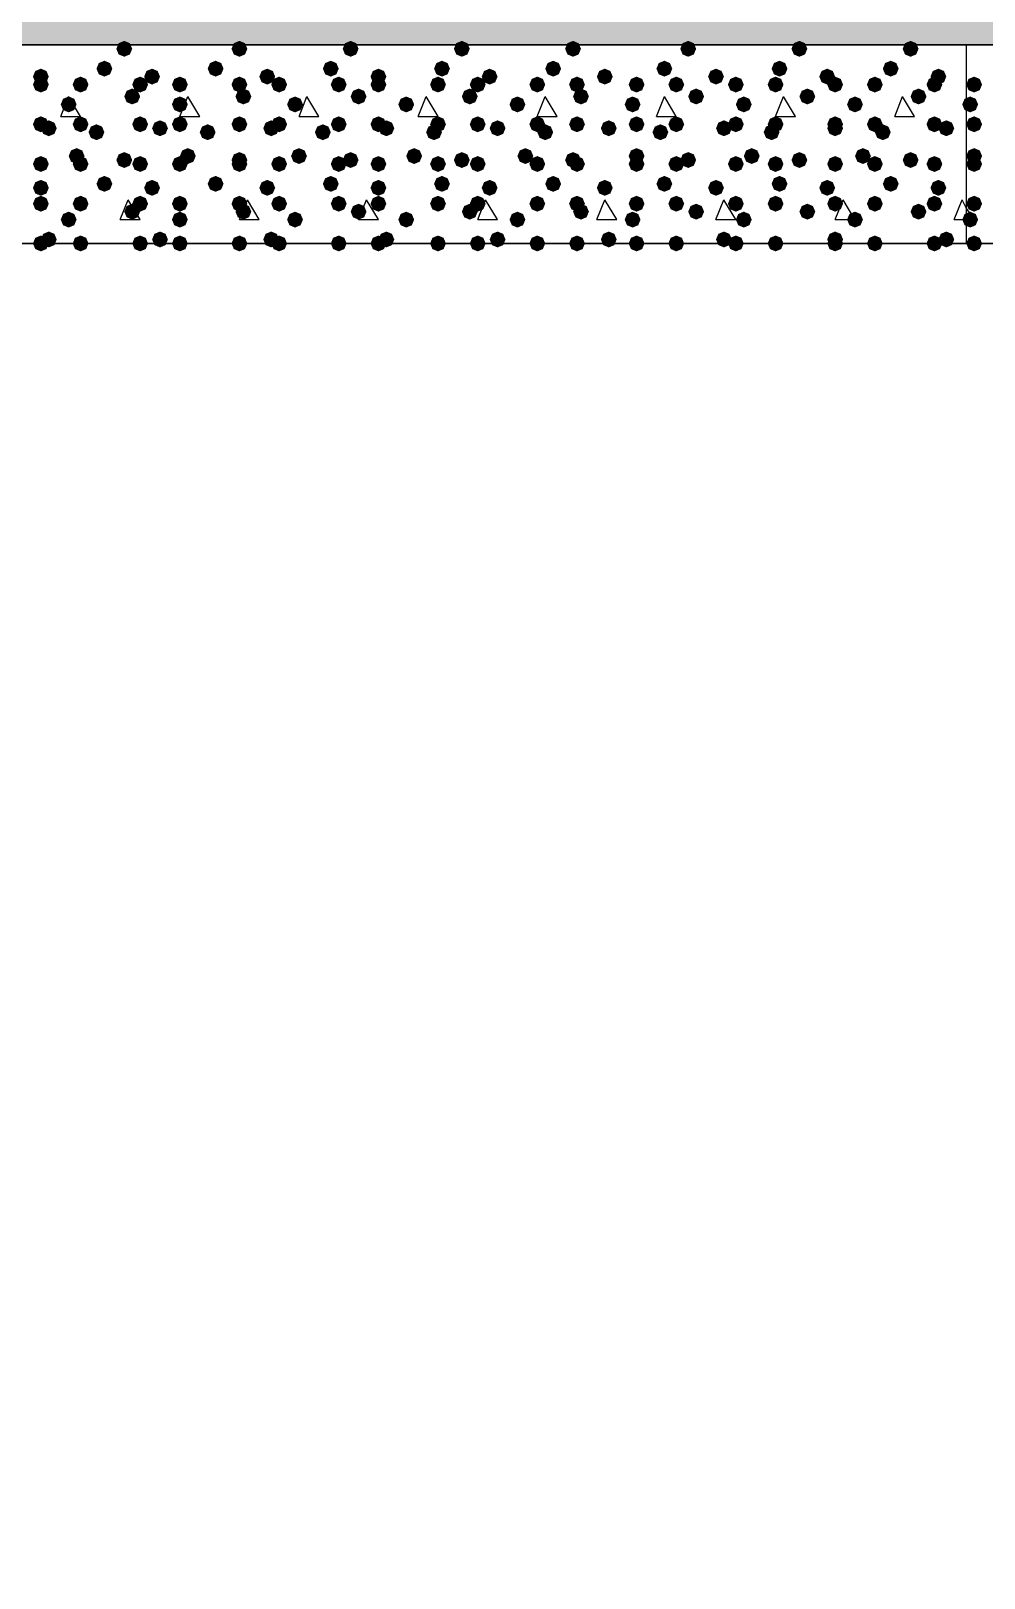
# Model space of a CAD drawing. Header units: millimetres. Extents: x 0 to 420, y 0 to 297.
# Drawn here: x 269.68 to 279.84, y 132.12 to 148.61 of the extents above; entities that cross this region are included whole.
import ezdxf

# ---------------------------------------------------------------- set-up
doc = ezdxf.new("R2010")
doc.units = ezdxf.units.MM
doc.layers.get('0').update_dxf_attribs({"linetype": 'CONTINUOUS'})

msp = doc.modelspace()

# ---------------------------------------------------------------- hatches: boundary and pattern name
at = {"true_color": 0x000008}
h = msp.add_hatch(color=0, dxfattribs=at)
h.paths.add_polyline_path([(379.603, 160.485667), (33.528, 160.485667), (379.603, 148.463)], flags=0)
h.paths.add_polyline_path([(33.528, 160.485667), (379.603, 148.463), (33.528, 148.463)], flags=0)
for points in [[(270.764, 148.420667), (270.739129, 148.360871), (270.679333, 148.336), (270.619537, 148.360871), (270.594667, 148.420667), (270.619537, 148.480462), (270.679333, 148.505333), (270.739129, 148.480463)], [(271.991667, 148.420667), (271.966796, 148.360871), (271.907, 148.336), (271.847204, 148.360871), (271.822333, 148.420667), (271.847204, 148.480462), (271.907, 148.505333), (271.966796, 148.480463)], [(273.177, 148.420667), (273.152129, 148.360871), (273.092333, 148.336), (273.032537, 148.360871), (273.007667, 148.420667), (273.032537, 148.480462), (273.092333, 148.505333), (273.152129, 148.480463)], [(274.362333, 148.420667), (274.337463, 148.360871), (274.277667, 148.336), (274.217871, 148.360871), (274.193, 148.420667), (274.217871, 148.480462), (274.277667, 148.505333), (274.337462, 148.480463)], [(275.547667, 148.420667), (275.522796, 148.360871), (275.463, 148.336), (275.403204, 148.360871), (275.378333, 148.420667), (275.403204, 148.480462), (275.463, 148.505333), (275.522796, 148.480463)], [(276.775333, 148.420667), (276.750463, 148.360871), (276.690667, 148.336), (276.630871, 148.360871), (276.606, 148.420667), (276.630871, 148.480462), (276.690667, 148.505333), (276.750462, 148.480463)], [(277.960667, 148.420667), (277.935796, 148.360871), (277.876, 148.336), (277.816204, 148.360871), (277.791333, 148.420667), (277.816204, 148.480462), (277.876, 148.505333), (277.935796, 148.480463)], [(279.146, 148.420667), (279.121129, 148.360871), (279.061333, 148.336), (279.001537, 148.360871), (278.976667, 148.420667), (279.001537, 148.480462), (279.061333, 148.505333), (279.121129, 148.480463)], [(270.552333, 148.209), (270.527462, 148.149204), (270.467667, 148.124333), (270.407871, 148.149204), (270.383, 148.209), (270.407871, 148.268796), (270.467667, 148.293667), (270.527462, 148.268796)], [(271.737667, 148.209), (271.712796, 148.149204), (271.653, 148.124333), (271.593204, 148.149204), (271.568333, 148.209), (271.593204, 148.268796), (271.653, 148.293667), (271.712796, 148.268796)], [(272.965333, 148.209), (272.940462, 148.149204), (272.880667, 148.124333), (272.820871, 148.149204), (272.796, 148.209), (272.820871, 148.268796), (272.880667, 148.293667), (272.940462, 148.268796)], [(274.150667, 148.209), (274.125796, 148.149204), (274.066, 148.124333), (274.006204, 148.149204), (273.981333, 148.209), (274.006204, 148.268796), (274.066, 148.293667), (274.125796, 148.268796)], [(275.336, 148.209), (275.311129, 148.149204), (275.251333, 148.124333), (275.191537, 148.149204), (275.166667, 148.209), (275.191537, 148.268796), (275.251333, 148.293667), (275.311129, 148.268796)], [(276.521333, 148.209), (276.496463, 148.149204), (276.436667, 148.124333), (276.376871, 148.149204), (276.352, 148.209), (276.376871, 148.268796), (276.436667, 148.293667), (276.496462, 148.268796)], [(277.749, 148.209), (277.724129, 148.149204), (277.664333, 148.124333), (277.604537, 148.149204), (277.579667, 148.209), (277.604537, 148.268796), (277.664333, 148.293667), (277.724129, 148.268796)], [(278.934333, 148.209), (278.909462, 148.149204), (278.849667, 148.124333), (278.789871, 148.149204), (278.765, 148.209), (278.789871, 148.268796), (278.849667, 148.293667), (278.909462, 148.268796)], [(269.875, 148.124333), (269.850129, 148.064537), (269.790333, 148.039667), (269.730537, 148.064537), (269.705667, 148.124333), (269.730537, 148.184129), (269.790333, 148.209), (269.850129, 148.184129)], [(269.875, 148.039667), (269.850129, 147.979871), (269.790333, 147.955), (269.730537, 147.979871), (269.705667, 148.039667), (269.730537, 148.099462), (269.790333, 148.124333), (269.850129, 148.099463)], [(270.298333, 148.039667), (270.273462, 147.979871), (270.213667, 147.955), (270.153871, 147.979871), (270.129, 148.039667), (270.153871, 148.099462), (270.213667, 148.124333), (270.273462, 148.099463)], [(270.933333, 148.039667), (270.908462, 147.979871), (270.848667, 147.955), (270.788871, 147.979871), (270.764, 148.039667), (270.788871, 148.099462), (270.848667, 148.124333), (270.908462, 148.099463)], [(271.060333, 148.124333), (271.035462, 148.064537), (270.975667, 148.039667), (270.915871, 148.064537), (270.891, 148.124333), (270.915871, 148.184129), (270.975667, 148.209), (271.035462, 148.184129)], [(271.356667, 148.039667), (271.331796, 147.979871), (271.272, 147.955), (271.212204, 147.979871), (271.187333, 148.039667), (271.212204, 148.099462), (271.272, 148.124333), (271.331796, 148.099463)], [(271.991667, 148.039667), (271.966796, 147.979871), (271.907, 147.955), (271.847204, 147.979871), (271.822333, 148.039667), (271.847204, 148.099462), (271.907, 148.124333), (271.966796, 148.099463)], [(272.288, 148.124333), (272.263129, 148.064537), (272.203333, 148.039667), (272.143537, 148.064537), (272.118667, 148.124333), (272.143537, 148.184129), (272.203333, 148.209), (272.263129, 148.184129)], [(272.415, 148.039667), (272.390129, 147.979871), (272.330333, 147.955), (272.270538, 147.979871), (272.245667, 148.039667), (272.270537, 148.099462), (272.330333, 148.124333), (272.390129, 148.099463)], [(273.05, 148.039667), (273.025129, 147.979871), (272.965333, 147.955), (272.905538, 147.979871), (272.880667, 148.039667), (272.905537, 148.099462), (272.965333, 148.124333), (273.025129, 148.099463)], [(273.473333, 148.124333), (273.448463, 148.064537), (273.388667, 148.039667), (273.328871, 148.064537), (273.304, 148.124333), (273.328871, 148.184129), (273.388667, 148.209), (273.448462, 148.184129)], [(273.473333, 148.039667), (273.448463, 147.979871), (273.388667, 147.955), (273.328871, 147.979871), (273.304, 148.039667), (273.328871, 148.099462), (273.388667, 148.124333), (273.448462, 148.099463)], [(274.108333, 148.039667), (274.083463, 147.979871), (274.023667, 147.955), (273.963871, 147.979871), (273.939, 148.039667), (273.963871, 148.099462), (274.023667, 148.124333), (274.083462, 148.099463)], [(274.531667, 148.039667), (274.506796, 147.979871), (274.447, 147.955), (274.387204, 147.979871), (274.362333, 148.039667), (274.387204, 148.099462), (274.447, 148.124333), (274.506796, 148.099463)], [(274.658667, 148.124333), (274.633796, 148.064537), (274.574, 148.039667), (274.514204, 148.064537), (274.489333, 148.124333), (274.514204, 148.184129), (274.574, 148.209), (274.633796, 148.184129)], [(275.166667, 148.039667), (275.141796, 147.979871), (275.082, 147.955), (275.022204, 147.979871), (274.997333, 148.039667), (275.022204, 148.099462), (275.082, 148.124333), (275.141796, 148.099463)], [(275.59, 148.039667), (275.565129, 147.979871), (275.505333, 147.955), (275.445538, 147.979871), (275.420667, 148.039667), (275.445537, 148.099462), (275.505333, 148.124333), (275.565129, 148.099463)], [(275.886333, 148.124333), (275.861463, 148.064537), (275.801667, 148.039667), (275.741871, 148.064537), (275.717, 148.124333), (275.741871, 148.184129), (275.801667, 148.209), (275.861462, 148.184129)], [(276.225, 148.039667), (276.200129, 147.979871), (276.140333, 147.955), (276.080537, 147.979871), (276.055667, 148.039667), (276.080537, 148.099462), (276.140333, 148.124333), (276.200129, 148.099463)], [(276.648333, 148.039667), (276.623462, 147.979871), (276.563667, 147.955), (276.503871, 147.979871), (276.479, 148.039667), (276.503871, 148.099462), (276.563667, 148.124333), (276.623462, 148.099463)], [(277.071667, 148.124333), (277.046796, 148.064537), (276.987, 148.039667), (276.927204, 148.064537), (276.902333, 148.124333), (276.927204, 148.184129), (276.987, 148.209), (277.046796, 148.184129)], [(277.283333, 148.039667), (277.258462, 147.979871), (277.198667, 147.955), (277.138871, 147.979871), (277.114, 148.039667), (277.138871, 148.099462), (277.198667, 148.124333), (277.258462, 148.099463)], [(277.706667, 148.039667), (277.681796, 147.979871), (277.622, 147.955), (277.562204, 147.979871), (277.537333, 148.039667), (277.562204, 148.099462), (277.622, 148.124333), (277.681796, 148.099463)], [(278.257, 148.124333), (278.232129, 148.064537), (278.172333, 148.039667), (278.112538, 148.064537), (278.087667, 148.124333), (278.112537, 148.184129), (278.172333, 148.209), (278.232129, 148.184129)], [(278.341667, 148.039667), (278.316796, 147.979871), (278.257, 147.955), (278.197204, 147.979871), (278.172333, 148.039667), (278.197204, 148.099462), (278.257, 148.124333), (278.316796, 148.099463)], [(278.765, 148.039667), (278.740129, 147.979871), (278.680333, 147.955), (278.620538, 147.979871), (278.595667, 148.039667), (278.620537, 148.099462), (278.680333, 148.124333), (278.740129, 148.099463)], [(279.4, 148.039667), (279.375129, 147.979871), (279.315333, 147.955), (279.255538, 147.979871), (279.230667, 148.039667), (279.255537, 148.099462), (279.315333, 148.124333), (279.375129, 148.099463)], [(279.442333, 148.124333), (279.417462, 148.064537), (279.357667, 148.039667), (279.297871, 148.064537), (279.273, 148.124333), (279.297871, 148.184129), (279.357667, 148.209), (279.417462, 148.184129)], [(270.171333, 147.828), (270.146462, 147.768204), (270.086667, 147.743333), (270.026871, 147.768204), (270.002, 147.828), (270.026871, 147.887796), (270.086667, 147.912667), (270.146462, 147.887796)], [(270.848667, 147.912667), (270.823796, 147.852871), (270.764, 147.828), (270.704204, 147.852871), (270.679333, 147.912667), (270.704204, 147.972462), (270.764, 147.997333), (270.823796, 147.972463)], [(271.356667, 147.828), (271.331796, 147.768204), (271.272, 147.743333), (271.212204, 147.768204), (271.187333, 147.828), (271.212204, 147.887796), (271.272, 147.912667), (271.331796, 147.887796)], [(272.034, 147.912667), (272.009129, 147.852871), (271.949333, 147.828), (271.889537, 147.852871), (271.864667, 147.912667), (271.889537, 147.972462), (271.949333, 147.997333), (272.009129, 147.972463)], [(272.584333, 147.828), (272.559463, 147.768204), (272.499667, 147.743333), (272.439871, 147.768204), (272.415, 147.828), (272.439871, 147.887796), (272.499667, 147.912667), (272.559462, 147.887796)], [(273.261667, 147.912667), (273.236796, 147.852871), (273.177, 147.828), (273.117204, 147.852871), (273.092333, 147.912667), (273.117204, 147.972462), (273.177, 147.997333), (273.236796, 147.972463)], [(273.769667, 147.828), (273.744796, 147.768204), (273.685, 147.743333), (273.625204, 147.768204), (273.600333, 147.828), (273.625204, 147.887796), (273.685, 147.912667), (273.744796, 147.887796)], [(274.447, 147.912667), (274.422129, 147.852871), (274.362333, 147.828), (274.302537, 147.852871), (274.277667, 147.912667), (274.302537, 147.972462), (274.362333, 147.997333), (274.422129, 147.972463)], [(274.955, 147.828), (274.930129, 147.768204), (274.870333, 147.743333), (274.810538, 147.768204), (274.785667, 147.828), (274.810537, 147.887796), (274.870333, 147.912667), (274.930129, 147.887796)], [(275.632333, 147.912667), (275.607463, 147.852871), (275.547667, 147.828), (275.487871, 147.852871), (275.463, 147.912667), (275.487871, 147.972462), (275.547667, 147.997333), (275.607462, 147.972463)], [(276.182667, 147.828), (276.157796, 147.768204), (276.098, 147.743333), (276.038204, 147.768204), (276.013333, 147.828), (276.038204, 147.887796), (276.098, 147.912667), (276.157796, 147.887796)], [(276.86, 147.912667), (276.835129, 147.852871), (276.775333, 147.828), (276.715537, 147.852871), (276.690667, 147.912667), (276.715537, 147.972462), (276.775333, 147.997333), (276.835129, 147.972463)], [(277.368, 147.828), (277.343129, 147.768204), (277.283333, 147.743333), (277.223538, 147.768204), (277.198667, 147.828), (277.223537, 147.887796), (277.283333, 147.912667), (277.343129, 147.887796)], [(278.045333, 147.912667), (278.020463, 147.852871), (277.960667, 147.828), (277.900871, 147.852871), (277.876, 147.912667), (277.900871, 147.972462), (277.960667, 147.997333), (278.020462, 147.972463)], [(278.553333, 147.828), (278.528462, 147.768204), (278.468667, 147.743333), (278.408871, 147.768204), (278.384, 147.828), (278.408871, 147.887796), (278.468667, 147.912667), (278.528462, 147.887796)], [(279.230667, 147.912667), (279.205796, 147.852871), (279.146, 147.828), (279.086204, 147.852871), (279.061333, 147.912667), (279.086204, 147.972462), (279.146, 147.997333), (279.205796, 147.972463)], [(269.875, 147.616333), (269.850129, 147.556537), (269.790333, 147.531667), (269.730537, 147.556537), (269.705667, 147.616333), (269.730537, 147.676129), (269.790333, 147.701), (269.850129, 147.676129)], [(269.959667, 147.574), (269.934796, 147.514204), (269.875, 147.489333), (269.815204, 147.514204), (269.790333, 147.574), (269.815204, 147.633796), (269.875, 147.658667), (269.934796, 147.633796)], [(270.298333, 147.616333), (270.273462, 147.556537), (270.213667, 147.531667), (270.153871, 147.556537), (270.129, 147.616333), (270.153871, 147.676129), (270.213667, 147.701), (270.273462, 147.676129)], [(270.467667, 147.531667), (270.442796, 147.471871), (270.383, 147.447), (270.323204, 147.471871), (270.298333, 147.531667), (270.323204, 147.591462), (270.383, 147.616333), (270.442796, 147.591463)], [(270.933333, 147.616333), (270.908462, 147.556537), (270.848667, 147.531667), (270.788871, 147.556537), (270.764, 147.616333), (270.788871, 147.676129), (270.848667, 147.701), (270.908462, 147.676129)], [(271.145, 147.574), (271.120129, 147.514204), (271.060333, 147.489333), (271.000538, 147.514204), (270.975667, 147.574), (271.000537, 147.633796), (271.060333, 147.658667), (271.120129, 147.633796)], [(271.356667, 147.616333), (271.331796, 147.556537), (271.272, 147.531667), (271.212204, 147.556537), (271.187333, 147.616333), (271.212204, 147.676129), (271.272, 147.701), (271.331796, 147.676129)], [(271.653, 147.531667), (271.628129, 147.471871), (271.568333, 147.447), (271.508537, 147.471871), (271.483667, 147.531667), (271.508537, 147.591462), (271.568333, 147.616333), (271.628129, 147.591463)], [(271.991667, 147.616333), (271.966796, 147.556537), (271.907, 147.531667), (271.847204, 147.556537), (271.822333, 147.616333), (271.847204, 147.676129), (271.907, 147.701), (271.966796, 147.676129)], [(272.330333, 147.574), (272.305462, 147.514204), (272.245667, 147.489333), (272.185871, 147.514204), (272.161, 147.574), (272.185871, 147.633796), (272.245667, 147.658667), (272.305462, 147.633796)], [(272.415, 147.616333), (272.390129, 147.556537), (272.330333, 147.531667), (272.270538, 147.556537), (272.245667, 147.616333), (272.270537, 147.676129), (272.330333, 147.701), (272.390129, 147.676129)], [(272.880667, 147.531667), (272.855796, 147.471871), (272.796, 147.447), (272.736204, 147.471871), (272.711333, 147.531667), (272.736204, 147.591462), (272.796, 147.616333), (272.855796, 147.591463)], [(273.05, 147.616333), (273.025129, 147.556537), (272.965333, 147.531667), (272.905538, 147.556537), (272.880667, 147.616333), (272.905537, 147.676129), (272.965333, 147.701), (273.025129, 147.676129)], [(273.473333, 147.616333), (273.448463, 147.556537), (273.388667, 147.531667), (273.328871, 147.556537), (273.304, 147.616333), (273.328871, 147.676129), (273.388667, 147.701), (273.448462, 147.676129)], [(273.558, 147.574), (273.533129, 147.514204), (273.473333, 147.489333), (273.413537, 147.514204), (273.388667, 147.574), (273.413537, 147.633796), (273.473333, 147.658667), (273.533129, 147.633796)], [(274.066, 147.531667), (274.041129, 147.471871), (273.981333, 147.447), (273.921538, 147.471871), (273.896667, 147.531667), (273.921537, 147.591462), (273.981333, 147.616333), (274.041129, 147.591463)], [(274.108333, 147.616333), (274.083463, 147.556537), (274.023667, 147.531667), (273.963871, 147.556537), (273.939, 147.616333), (273.963871, 147.676129), (274.023667, 147.701), (274.083462, 147.676129)], [(274.531667, 147.616333), (274.506796, 147.556537), (274.447, 147.531667), (274.387204, 147.556537), (274.362333, 147.616333), (274.387204, 147.676129), (274.447, 147.701), (274.506796, 147.676129)], [(274.743333, 147.574), (274.718462, 147.514204), (274.658667, 147.489333), (274.598871, 147.514204), (274.574, 147.574), (274.598871, 147.633796), (274.658667, 147.658667), (274.718462, 147.633796)], [(275.166667, 147.616333), (275.141796, 147.556537), (275.082, 147.531667), (275.022204, 147.556537), (274.997333, 147.616333), (275.022204, 147.676129), (275.082, 147.701), (275.141796, 147.676129)], [(275.251333, 147.531667), (275.226462, 147.471871), (275.166667, 147.447), (275.106871, 147.471871), (275.082, 147.531667), (275.106871, 147.591462), (275.166667, 147.616333), (275.226462, 147.591463)], [(275.59, 147.616333), (275.565129, 147.556537), (275.505333, 147.531667), (275.445538, 147.556537), (275.420667, 147.616333), (275.445537, 147.676129), (275.505333, 147.701), (275.565129, 147.676129)], [(275.928667, 147.574), (275.903796, 147.514204), (275.844, 147.489333), (275.784204, 147.514204), (275.759333, 147.574), (275.784204, 147.633796), (275.844, 147.658667), (275.903796, 147.633796)], [(276.225, 147.616333), (276.200129, 147.556537), (276.140333, 147.531667), (276.080537, 147.556537), (276.055667, 147.616333), (276.080537, 147.676129), (276.140333, 147.701), (276.200129, 147.676129)], [(276.479, 147.531667), (276.454129, 147.471871), (276.394333, 147.447), (276.334538, 147.471871), (276.309667, 147.531667), (276.334537, 147.591462), (276.394333, 147.616333), (276.454129, 147.591463)], [(276.648333, 147.616333), (276.623462, 147.556537), (276.563667, 147.531667), (276.503871, 147.556537), (276.479, 147.616333), (276.503871, 147.676129), (276.563667, 147.701), (276.623462, 147.676129)], [(277.156333, 147.574), (277.131463, 147.514204), (277.071667, 147.489333), (277.011871, 147.514204), (276.987, 147.574), (277.011871, 147.633796), (277.071667, 147.658667), (277.131462, 147.633796)], [(277.283333, 147.616333), (277.258462, 147.556537), (277.198667, 147.531667), (277.138871, 147.556537), (277.114, 147.616333), (277.138871, 147.676129), (277.198667, 147.701), (277.258462, 147.676129)], [(277.664333, 147.531667), (277.639462, 147.471871), (277.579667, 147.447), (277.519871, 147.471871), (277.495, 147.531667), (277.519871, 147.591462), (277.579667, 147.616333), (277.639462, 147.591463)], [(277.706667, 147.616333), (277.681796, 147.556537), (277.622, 147.531667), (277.562204, 147.556537), (277.537333, 147.616333), (277.562204, 147.676129), (277.622, 147.701), (277.681796, 147.676129)], [(278.341667, 147.616333), (278.316796, 147.556537), (278.257, 147.531667), (278.197204, 147.556537), (278.172333, 147.616333), (278.197204, 147.676129), (278.257, 147.701), (278.316796, 147.676129)], [(278.341667, 147.574), (278.316796, 147.514204), (278.257, 147.489333), (278.197204, 147.514204), (278.172333, 147.574), (278.197204, 147.633796), (278.257, 147.658667), (278.316796, 147.633796)], [(278.765, 147.616333), (278.740129, 147.556537), (278.680333, 147.531667), (278.620538, 147.556537), (278.595667, 147.616333), (278.620537, 147.676129), (278.680333, 147.701), (278.740129, 147.676129)], [(278.849667, 147.531667), (278.824796, 147.471871), (278.765, 147.447), (278.705204, 147.471871), (278.680333, 147.531667), (278.705204, 147.591462), (278.765, 147.616333), (278.824796, 147.591463)], [(279.4, 147.616333), (279.375129, 147.556537), (279.315333, 147.531667), (279.255538, 147.556537), (279.230667, 147.616333), (279.255537, 147.676129), (279.315333, 147.701), (279.375129, 147.676129)], [(279.527, 147.574), (279.502129, 147.514204), (279.442333, 147.489333), (279.382538, 147.514204), (279.357667, 147.574), (279.382537, 147.633796), (279.442333, 147.658667), (279.502129, 147.633796)], [(269.875, 147.193), (269.850129, 147.133204), (269.790333, 147.108333), (269.730537, 147.133204), (269.705667, 147.193), (269.730537, 147.252796), (269.790333, 147.277667), (269.850129, 147.252796)], [(270.256, 147.277667), (270.231129, 147.217871), (270.171333, 147.193), (270.111538, 147.217871), (270.086667, 147.277667), (270.111537, 147.337462), (270.171333, 147.362333), (270.231129, 147.337463)], [(270.298333, 147.193), (270.273462, 147.133204), (270.213667, 147.108333), (270.153871, 147.133204), (270.129, 147.193), (270.153871, 147.252796), (270.213667, 147.277667), (270.273462, 147.252796)], [(270.764, 147.235333), (270.739129, 147.175537), (270.679333, 147.150667), (270.619537, 147.175537), (270.594667, 147.235333), (270.619537, 147.295129), (270.679333, 147.32), (270.739129, 147.295129)], [(270.933333, 147.193), (270.908462, 147.133204), (270.848667, 147.108333), (270.788871, 147.133204), (270.764, 147.193), (270.788871, 147.252796), (270.848667, 147.277667), (270.908462, 147.252796)], [(271.356667, 147.193), (271.331796, 147.133204), (271.272, 147.108333), (271.212204, 147.133204), (271.187333, 147.193), (271.212204, 147.252796), (271.272, 147.277667), (271.331796, 147.252796)], [(271.441333, 147.277667), (271.416462, 147.217871), (271.356667, 147.193), (271.296871, 147.217871), (271.272, 147.277667), (271.296871, 147.337462), (271.356667, 147.362333), (271.416462, 147.337463)], [(271.991667, 147.235333), (271.966796, 147.175537), (271.907, 147.150667), (271.847204, 147.175537), (271.822333, 147.235333), (271.847204, 147.295129), (271.907, 147.32), (271.966796, 147.295129)], [(271.991667, 147.193), (271.966796, 147.133204), (271.907, 147.108333), (271.847204, 147.133204), (271.822333, 147.193), (271.847204, 147.252796), (271.907, 147.277667), (271.966796, 147.252796)], [(272.415, 147.193), (272.390129, 147.133204), (272.330333, 147.108333), (272.270538, 147.133204), (272.245667, 147.193), (272.270537, 147.252796), (272.330333, 147.277667), (272.390129, 147.252796)], [(272.626667, 147.277667), (272.601796, 147.217871), (272.542, 147.193), (272.482204, 147.217871), (272.457333, 147.277667), (272.482204, 147.337462), (272.542, 147.362333), (272.601796, 147.337463)], [(273.05, 147.193), (273.025129, 147.133204), (272.965333, 147.108333), (272.905538, 147.133204), (272.880667, 147.193), (272.905537, 147.252796), (272.965333, 147.277667), (273.025129, 147.252796)], [(273.177, 147.235333), (273.152129, 147.175537), (273.092333, 147.150667), (273.032537, 147.175537), (273.007667, 147.235333), (273.032537, 147.295129), (273.092333, 147.32), (273.152129, 147.295129)], [(273.473333, 147.193), (273.448463, 147.133204), (273.388667, 147.108333), (273.328871, 147.133204), (273.304, 147.193), (273.328871, 147.252796), (273.388667, 147.277667), (273.448462, 147.252796)], [(273.854333, 147.277667), (273.829462, 147.217871), (273.769667, 147.193), (273.709871, 147.217871), (273.685, 147.277667), (273.709871, 147.337462), (273.769667, 147.362333), (273.829462, 147.337463)], [(274.108333, 147.193), (274.083463, 147.133204), (274.023667, 147.108333), (273.963871, 147.133204), (273.939, 147.193), (273.963871, 147.252796), (274.023667, 147.277667), (274.083462, 147.252796)], [(274.362333, 147.235333), (274.337463, 147.175537), (274.277667, 147.150667), (274.217871, 147.175537), (274.193, 147.235333), (274.217871, 147.295129), (274.277667, 147.32), (274.337462, 147.295129)], [(274.531667, 147.193), (274.506796, 147.133204), (274.447, 147.108333), (274.387204, 147.133204), (274.362333, 147.193), (274.387204, 147.252796), (274.447, 147.277667), (274.506796, 147.252796)], [(275.039667, 147.277667), (275.014796, 147.217871), (274.955, 147.193), (274.895204, 147.217871), (274.870333, 147.277667), (274.895204, 147.337462), (274.955, 147.362333), (275.014796, 147.337463)], [(275.166667, 147.193), (275.141796, 147.133204), (275.082, 147.108333), (275.022204, 147.133204), (274.997333, 147.193), (275.022204, 147.252796), (275.082, 147.277667), (275.141796, 147.252796)], [(275.547667, 147.235333), (275.522796, 147.175537), (275.463, 147.150667), (275.403204, 147.175537), (275.378333, 147.235333), (275.403204, 147.295129), (275.463, 147.32), (275.522796, 147.295129)], [(275.59, 147.193), (275.565129, 147.133204), (275.505333, 147.108333), (275.445538, 147.133204), (275.420667, 147.193), (275.445537, 147.252796), (275.505333, 147.277667), (275.565129, 147.252796)], [(276.225, 147.277667), (276.200129, 147.217871), (276.140333, 147.193), (276.080537, 147.217871), (276.055667, 147.277667), (276.080537, 147.337462), (276.140333, 147.362333), (276.200129, 147.337463)], [(276.225, 147.193), (276.200129, 147.133204), (276.140333, 147.108333), (276.080537, 147.133204), (276.055667, 147.193), (276.080537, 147.252796), (276.140333, 147.277667), (276.200129, 147.252796)], [(276.648333, 147.193), (276.623462, 147.133204), (276.563667, 147.108333), (276.503871, 147.133204), (276.479, 147.193), (276.503871, 147.252796), (276.563667, 147.277667), (276.623462, 147.252796)], [(276.775333, 147.235333), (276.750463, 147.175537), (276.690667, 147.150667), (276.630871, 147.175537), (276.606, 147.235333), (276.630871, 147.295129), (276.690667, 147.32), (276.750462, 147.295129)], [(277.283333, 147.193), (277.258462, 147.133204), (277.198667, 147.108333), (277.138871, 147.133204), (277.114, 147.193), (277.138871, 147.252796), (277.198667, 147.277667), (277.258462, 147.252796)], [(277.452667, 147.277667), (277.427796, 147.217871), (277.368, 147.193), (277.308204, 147.217871), (277.283333, 147.277667), (277.308204, 147.337462), (277.368, 147.362333), (277.427796, 147.337463)], [(277.706667, 147.193), (277.681796, 147.133204), (277.622, 147.108333), (277.562204, 147.133204), (277.537333, 147.193), (277.562204, 147.252796), (277.622, 147.277667), (277.681796, 147.252796)], [(277.960667, 147.235333), (277.935796, 147.175537), (277.876, 147.150667), (277.816204, 147.175537), (277.791333, 147.235333), (277.816204, 147.295129), (277.876, 147.32), (277.935796, 147.295129)], [(278.341667, 147.193), (278.316796, 147.133204), (278.257, 147.108333), (278.197204, 147.133204), (278.172333, 147.193), (278.197204, 147.252796), (278.257, 147.277667), (278.316796, 147.252796)], [(278.638, 147.277667), (278.613129, 147.217871), (278.553333, 147.193), (278.493538, 147.217871), (278.468667, 147.277667), (278.493537, 147.337462), (278.553333, 147.362333), (278.613129, 147.337463)], [(278.765, 147.193), (278.740129, 147.133204), (278.680333, 147.108333), (278.620538, 147.133204), (278.595667, 147.193), (278.620537, 147.252796), (278.680333, 147.277667), (278.740129, 147.252796)], [(279.146, 147.235333), (279.121129, 147.175537), (279.061333, 147.150667), (279.001537, 147.175537), (278.976667, 147.235333), (279.001537, 147.295129), (279.061333, 147.32), (279.121129, 147.295129)], [(279.4, 147.193), (279.375129, 147.133204), (279.315333, 147.108333), (279.255538, 147.133204), (279.230667, 147.193), (279.255537, 147.252796), (279.315333, 147.277667), (279.375129, 147.252796)], [(269.875, 146.939), (269.850129, 146.879204), (269.790333, 146.854333), (269.730537, 146.879204), (269.705667, 146.939), (269.730537, 146.998796), (269.790333, 147.023667), (269.850129, 146.998796)], [(270.552333, 146.981333), (270.527462, 146.921537), (270.467667, 146.896667), (270.407871, 146.921537), (270.383, 146.981333), (270.407871, 147.041129), (270.467667, 147.066), (270.527462, 147.041129)], [(271.060333, 146.939), (271.035462, 146.879204), (270.975667, 146.854333), (270.915871, 146.879204), (270.891, 146.939), (270.915871, 146.998796), (270.975667, 147.023667), (271.035462, 146.998796)], [(271.737667, 146.981333), (271.712796, 146.921537), (271.653, 146.896667), (271.593204, 146.921537), (271.568333, 146.981333), (271.593204, 147.041129), (271.653, 147.066), (271.712796, 147.041129)], [(272.288, 146.939), (272.263129, 146.879204), (272.203333, 146.854333), (272.143537, 146.879204), (272.118667, 146.939), (272.143537, 146.998796), (272.203333, 147.023667), (272.263129, 146.998796)], [(272.965333, 146.981333), (272.940462, 146.921537), (272.880667, 146.896667), (272.820871, 146.921537), (272.796, 146.981333), (272.820871, 147.041129), (272.880667, 147.066), (272.940462, 147.041129)], [(273.473333, 146.939), (273.448463, 146.879204), (273.388667, 146.854333), (273.328871, 146.879204), (273.304, 146.939), (273.328871, 146.998796), (273.388667, 147.023667), (273.448462, 146.998796)], [(274.150667, 146.981333), (274.125796, 146.921537), (274.066, 146.896667), (274.006204, 146.921537), (273.981333, 146.981333), (274.006204, 147.041129), (274.066, 147.066), (274.125796, 147.041129)], [(274.658667, 146.939), (274.633796, 146.879204), (274.574, 146.854333), (274.514204, 146.879204), (274.489333, 146.939), (274.514204, 146.998796), (274.574, 147.023667), (274.633796, 146.998796)], [(275.336, 146.981333), (275.311129, 146.921537), (275.251333, 146.896667), (275.191537, 146.921537), (275.166667, 146.981333), (275.191537, 147.041129), (275.251333, 147.066), (275.311129, 147.041129)], [(275.886333, 146.939), (275.861463, 146.879204), (275.801667, 146.854333), (275.741871, 146.879204), (275.717, 146.939), (275.741871, 146.998796), (275.801667, 147.023667), (275.861462, 146.998796)], [(276.521333, 146.981333), (276.496463, 146.921537), (276.436667, 146.896667), (276.376871, 146.921537), (276.352, 146.981333), (276.376871, 147.041129), (276.436667, 147.066), (276.496462, 147.041129)], [(277.071667, 146.939), (277.046796, 146.879204), (276.987, 146.854333), (276.927204, 146.879204), (276.902333, 146.939), (276.927204, 146.998796), (276.987, 147.023667), (277.046796, 146.998796)], [(277.749, 146.981333), (277.724129, 146.921537), (277.664333, 146.896667), (277.604537, 146.921537), (277.579667, 146.981333), (277.604537, 147.041129), (277.664333, 147.066), (277.724129, 147.041129)], [(278.257, 146.939), (278.232129, 146.879204), (278.172333, 146.854333), (278.112538, 146.879204), (278.087667, 146.939), (278.112537, 146.998796), (278.172333, 147.023667), (278.232129, 146.998796)], [(278.934333, 146.981333), (278.909462, 146.921537), (278.849667, 146.896667), (278.789871, 146.921537), (278.765, 146.981333), (278.789871, 147.041129), (278.849667, 147.066), (278.909462, 147.041129)], [(279.442333, 146.939), (279.417462, 146.879204), (279.357667, 146.854333), (279.297871, 146.879204), (279.273, 146.939), (279.297871, 146.998796), (279.357667, 147.023667), (279.417462, 146.998796)], [(269.875, 146.769667), (269.850129, 146.709871), (269.790333, 146.685), (269.730537, 146.709871), (269.705667, 146.769667), (269.730537, 146.829462), (269.790333, 146.854333), (269.850129, 146.829463)], [(270.298333, 146.769667), (270.273462, 146.709871), (270.213667, 146.685), (270.153871, 146.709871), (270.129, 146.769667), (270.153871, 146.829462), (270.213667, 146.854333), (270.273462, 146.829463)], [(270.848667, 146.685), (270.823796, 146.625204), (270.764, 146.600333), (270.704204, 146.625204), (270.679333, 146.685), (270.704204, 146.744796), (270.764, 146.769667), (270.823796, 146.744796)], [(270.933333, 146.769667), (270.908462, 146.709871), (270.848667, 146.685), (270.788871, 146.709871), (270.764, 146.769667), (270.788871, 146.829462), (270.848667, 146.854333), (270.908462, 146.829463)], [(271.356667, 146.769667), (271.331796, 146.709871), (271.272, 146.685), (271.212204, 146.709871), (271.187333, 146.769667), (271.212204, 146.829462), (271.272, 146.854333), (271.331796, 146.829463)], [(271.991667, 146.769667), (271.966796, 146.709871), (271.907, 146.685), (271.847204, 146.709871), (271.822333, 146.769667), (271.847204, 146.829462), (271.907, 146.854333), (271.966796, 146.829463)], [(272.034, 146.685), (272.009129, 146.625204), (271.949333, 146.600333), (271.889537, 146.625204), (271.864667, 146.685), (271.889537, 146.744796), (271.949333, 146.769667), (272.009129, 146.744796)], [(272.415, 146.769667), (272.390129, 146.709871), (272.330333, 146.685), (272.270538, 146.709871), (272.245667, 146.769667), (272.270537, 146.829462), (272.330333, 146.854333), (272.390129, 146.829463)], [(273.05, 146.769667), (273.025129, 146.709871), (272.965333, 146.685), (272.905538, 146.709871), (272.880667, 146.769667), (272.905537, 146.829462), (272.965333, 146.854333), (273.025129, 146.829463)], [(273.261667, 146.685), (273.236796, 146.625204), (273.177, 146.600333), (273.117204, 146.625204), (273.092333, 146.685), (273.117204, 146.744796), (273.177, 146.769667), (273.236796, 146.744796)], [(273.473333, 146.769667), (273.448463, 146.709871), (273.388667, 146.685), (273.328871, 146.709871), (273.304, 146.769667), (273.328871, 146.829462), (273.388667, 146.854333), (273.448462, 146.829463)], [(274.108333, 146.769667), (274.083463, 146.709871), (274.023667, 146.685), (273.963871, 146.709871), (273.939, 146.769667), (273.963871, 146.829462), (274.023667, 146.854333), (274.083462, 146.829463)], [(274.447, 146.685), (274.422129, 146.625204), (274.362333, 146.600333), (274.302537, 146.625204), (274.277667, 146.685), (274.302537, 146.744796), (274.362333, 146.769667), (274.422129, 146.744796)], [(274.531667, 146.769667), (274.506796, 146.709871), (274.447, 146.685), (274.387204, 146.709871), (274.362333, 146.769667), (274.387204, 146.829462), (274.447, 146.854333), (274.506796, 146.829463)], [(275.166667, 146.769667), (275.141796, 146.709871), (275.082, 146.685), (275.022204, 146.709871), (274.997333, 146.769667), (275.022204, 146.829462), (275.082, 146.854333), (275.141796, 146.829463)], [(275.59, 146.769667), (275.565129, 146.709871), (275.505333, 146.685), (275.445538, 146.709871), (275.420667, 146.769667), (275.445537, 146.829462), (275.505333, 146.854333), (275.565129, 146.829463)], [(275.632333, 146.685), (275.607463, 146.625204), (275.547667, 146.600333), (275.487871, 146.625204), (275.463, 146.685), (275.487871, 146.744796), (275.547667, 146.769667), (275.607462, 146.744796)], [(276.225, 146.769667), (276.200129, 146.709871), (276.140333, 146.685), (276.080537, 146.709871), (276.055667, 146.769667), (276.080537, 146.829462), (276.140333, 146.854333), (276.200129, 146.829463)], [(276.648333, 146.769667), (276.623462, 146.709871), (276.563667, 146.685), (276.503871, 146.709871), (276.479, 146.769667), (276.503871, 146.829462), (276.563667, 146.854333), (276.623462, 146.829463)], [(276.86, 146.685), (276.835129, 146.625204), (276.775333, 146.600333), (276.715537, 146.625204), (276.690667, 146.685), (276.715537, 146.744796), (276.775333, 146.769667), (276.835129, 146.744796)], [(277.283333, 146.769667), (277.258462, 146.709871), (277.198667, 146.685), (277.138871, 146.709871), (277.114, 146.769667), (277.138871, 146.829462), (277.198667, 146.854333), (277.258462, 146.829463)], [(277.706667, 146.769667), (277.681796, 146.709871), (277.622, 146.685), (277.562204, 146.709871), (277.537333, 146.769667), (277.562204, 146.829462), (277.622, 146.854333), (277.681796, 146.829463)], [(278.045333, 146.685), (278.020463, 146.625204), (277.960667, 146.600333), (277.900871, 146.625204), (277.876, 146.685), (277.900871, 146.744796), (277.960667, 146.769667), (278.020462, 146.744796)], [(278.341667, 146.769667), (278.316796, 146.709871), (278.257, 146.685), (278.197204, 146.709871), (278.172333, 146.769667), (278.197204, 146.829462), (278.257, 146.854333), (278.316796, 146.829463)], [(278.765, 146.769667), (278.740129, 146.709871), (278.680333, 146.685), (278.620538, 146.709871), (278.595667, 146.769667), (278.620537, 146.829462), (278.680333, 146.854333), (278.740129, 146.829463)], [(279.230667, 146.685), (279.205796, 146.625204), (279.146, 146.600333), (279.086204, 146.625204), (279.061333, 146.685), (279.086204, 146.744796), (279.146, 146.769667), (279.205796, 146.744796)], [(279.4, 146.769667), (279.375129, 146.709871), (279.315333, 146.685), (279.255538, 146.709871), (279.230667, 146.769667), (279.255537, 146.829462), (279.315333, 146.854333), (279.375129, 146.829463)], [(270.171333, 146.600333), (270.146462, 146.540537), (270.086667, 146.515667), (270.026871, 146.540537), (270.002, 146.600333), (270.026871, 146.660129), (270.086667, 146.685), (270.146462, 146.660129)], [(271.356667, 146.600333), (271.331796, 146.540537), (271.272, 146.515667), (271.212204, 146.540537), (271.187333, 146.600333), (271.212204, 146.660129), (271.272, 146.685), (271.331796, 146.660129)], [(272.584333, 146.600333), (272.559463, 146.540537), (272.499667, 146.515667), (272.439871, 146.540537), (272.415, 146.600333), (272.439871, 146.660129), (272.499667, 146.685), (272.559462, 146.660129)], [(273.769667, 146.600333), (273.744796, 146.540537), (273.685, 146.515667), (273.625204, 146.540537), (273.600333, 146.600333), (273.625204, 146.660129), (273.685, 146.685), (273.744796, 146.660129)], [(274.955, 146.600333), (274.930129, 146.540537), (274.870333, 146.515667), (274.810538, 146.540537), (274.785667, 146.600333), (274.810537, 146.660129), (274.870333, 146.685), (274.930129, 146.660129)], [(276.182667, 146.600333), (276.157796, 146.540537), (276.098, 146.515667), (276.038204, 146.540537), (276.013333, 146.600333), (276.038204, 146.660129), (276.098, 146.685), (276.157796, 146.660129)], [(277.368, 146.600333), (277.343129, 146.540537), (277.283333, 146.515667), (277.223538, 146.540537), (277.198667, 146.600333), (277.223537, 146.660129), (277.283333, 146.685), (277.343129, 146.660129)], [(278.553333, 146.600333), (278.528462, 146.540537), (278.468667, 146.515667), (278.408871, 146.540537), (278.384, 146.600333), (278.408871, 146.660129), (278.468667, 146.685), (278.528462, 146.660129)], [(269.875, 146.346333), (269.850129, 146.286537), (269.790333, 146.261667), (269.730537, 146.286537), (269.705667, 146.346333), (269.730537, 146.406129), (269.790333, 146.431), (269.850129, 146.406129)], [(269.959667, 146.388667), (269.934796, 146.328871), (269.875, 146.304), (269.815204, 146.328871), (269.790333, 146.388667), (269.815204, 146.448462), (269.875, 146.473333), (269.934796, 146.448463)], [(270.298333, 146.346333), (270.273462, 146.286537), (270.213667, 146.261667), (270.153871, 146.286537), (270.129, 146.346333), (270.153871, 146.406129), (270.213667, 146.431), (270.273462, 146.406129)], [(270.933333, 146.346333), (270.908462, 146.286537), (270.848667, 146.261667), (270.788871, 146.286537), (270.764, 146.346333), (270.788871, 146.406129), (270.848667, 146.431), (270.908462, 146.406129)], [(271.145, 146.388667), (271.120129, 146.328871), (271.060333, 146.304), (271.000538, 146.328871), (270.975667, 146.388667), (271.000537, 146.448462), (271.060333, 146.473333), (271.120129, 146.448463)], [(271.356667, 146.346333), (271.331796, 146.286537), (271.272, 146.261667), (271.212204, 146.286537), (271.187333, 146.346333), (271.212204, 146.406129), (271.272, 146.431), (271.331796, 146.406129)], [(271.991667, 146.346333), (271.966796, 146.286537), (271.907, 146.261667), (271.847204, 146.286537), (271.822333, 146.346333), (271.847204, 146.406129), (271.907, 146.431), (271.966796, 146.406129)], [(272.330333, 146.388667), (272.305462, 146.328871), (272.245667, 146.304), (272.185871, 146.328871), (272.161, 146.388667), (272.185871, 146.448462), (272.245667, 146.473333), (272.305462, 146.448463)], [(272.415, 146.346333), (272.390129, 146.286537), (272.330333, 146.261667), (272.270538, 146.286537), (272.245667, 146.346333), (272.270537, 146.406129), (272.330333, 146.431), (272.390129, 146.406129)], [(273.05, 146.346333), (273.025129, 146.286537), (272.965333, 146.261667), (272.905538, 146.286537), (272.880667, 146.346333), (272.905537, 146.406129), (272.965333, 146.431), (273.025129, 146.406129)], [(273.473333, 146.346333), (273.448463, 146.286537), (273.388667, 146.261667), (273.328871, 146.286537), (273.304, 146.346333), (273.328871, 146.406129), (273.388667, 146.431), (273.448462, 146.406129)], [(273.558, 146.388667), (273.533129, 146.328871), (273.473333, 146.304), (273.413537, 146.328871), (273.388667, 146.388667), (273.413537, 146.448462), (273.473333, 146.473333), (273.533129, 146.448463)], [(274.108333, 146.346333), (274.083463, 146.286537), (274.023667, 146.261667), (273.963871, 146.286537), (273.939, 146.346333), (273.963871, 146.406129), (274.023667, 146.431), (274.083462, 146.406129)], [(274.531667, 146.346333), (274.506796, 146.286537), (274.447, 146.261667), (274.387204, 146.286537), (274.362333, 146.346333), (274.387204, 146.406129), (274.447, 146.431), (274.506796, 146.406129)], [(274.743333, 146.388667), (274.718462, 146.328871), (274.658667, 146.304), (274.598871, 146.328871), (274.574, 146.388667), (274.598871, 146.448462), (274.658667, 146.473333), (274.718462, 146.448463)], [(275.166667, 146.346333), (275.141796, 146.286537), (275.082, 146.261667), (275.022204, 146.286537), (274.997333, 146.346333), (275.022204, 146.406129), (275.082, 146.431), (275.141796, 146.406129)], [(275.59, 146.346333), (275.565129, 146.286537), (275.505333, 146.261667), (275.445538, 146.286537), (275.420667, 146.346333), (275.445537, 146.406129), (275.505333, 146.431), (275.565129, 146.406129)], [(275.928667, 146.388667), (275.903796, 146.328871), (275.844, 146.304), (275.784204, 146.328871), (275.759333, 146.388667), (275.784204, 146.448462), (275.844, 146.473333), (275.903796, 146.448463)], [(276.225, 146.346333), (276.200129, 146.286537), (276.140333, 146.261667), (276.080537, 146.286537), (276.055667, 146.346333), (276.080537, 146.406129), (276.140333, 146.431), (276.200129, 146.406129)], [(276.648333, 146.346333), (276.623462, 146.286537), (276.563667, 146.261667), (276.503871, 146.286537), (276.479, 146.346333), (276.503871, 146.406129), (276.563667, 146.431), (276.623462, 146.406129)], [(277.156333, 146.388667), (277.131463, 146.328871), (277.071667, 146.304), (277.011871, 146.328871), (276.987, 146.388667), (277.011871, 146.448462), (277.071667, 146.473333), (277.131462, 146.448463)], [(277.283333, 146.346333), (277.258462, 146.286537), (277.198667, 146.261667), (277.138871, 146.286537), (277.114, 146.346333), (277.138871, 146.406129), (277.198667, 146.431), (277.258462, 146.406129)], [(277.706667, 146.346333), (277.681796, 146.286537), (277.622, 146.261667), (277.562204, 146.286537), (277.537333, 146.346333), (277.562204, 146.406129), (277.622, 146.431), (277.681796, 146.406129)], [(278.341667, 146.388667), (278.316796, 146.328871), (278.257, 146.304), (278.197204, 146.328871), (278.172333, 146.388667), (278.197204, 146.448462), (278.257, 146.473333), (278.316796, 146.448463)], [(278.341667, 146.346333), (278.316796, 146.286537), (278.257, 146.261667), (278.197204, 146.286537), (278.172333, 146.346333), (278.197204, 146.406129), (278.257, 146.431), (278.316796, 146.406129)], [(278.765, 146.346333), (278.740129, 146.286537), (278.680333, 146.261667), (278.620538, 146.286537), (278.595667, 146.346333), (278.620537, 146.406129), (278.680333, 146.431), (278.740129, 146.406129)], [(279.4, 146.346333), (279.375129, 146.286537), (279.315333, 146.261667), (279.255538, 146.286537), (279.230667, 146.346333), (279.255537, 146.406129), (279.315333, 146.431), (279.375129, 146.406129)], [(279.527, 146.388667), (279.502129, 146.328871), (279.442333, 146.304), (279.382538, 146.328871), (279.357667, 146.388667), (279.382537, 146.448462), (279.442333, 146.473333), (279.502129, 146.448463)]]:
    msp.add_hatch(color=0, dxfattribs=at).paths.add_polyline_path(points, flags=0)
at = {"true_color": 0x000007}
for points in [[(279.823333, 148.039667), (279.798463, 147.979871), (279.738667, 147.955), (279.678871, 147.979871), (279.654, 148.039667), (279.678871, 148.099462), (279.738667, 148.124333), (279.798462, 148.099463)], [(279.781, 147.828), (279.756129, 147.768204), (279.696333, 147.743333), (279.636538, 147.768204), (279.611667, 147.828), (279.636537, 147.887796), (279.696333, 147.912667), (279.756129, 147.887796)], [(279.823333, 147.616333), (279.798463, 147.556537), (279.738667, 147.531667), (279.678871, 147.556537), (279.654, 147.616333), (279.678871, 147.676129), (279.738667, 147.701), (279.798462, 147.676129)], [(279.823333, 147.277667), (279.798463, 147.217871), (279.738667, 147.193), (279.678871, 147.217871), (279.654, 147.277667), (279.678871, 147.337462), (279.738667, 147.362333), (279.798462, 147.337463)], [(279.823333, 147.193), (279.798463, 147.133204), (279.738667, 147.108333), (279.678871, 147.133204), (279.654, 147.193), (279.678871, 147.252796), (279.738667, 147.277667), (279.798462, 147.252796)], [(279.823333, 146.769667), (279.798463, 146.709871), (279.738667, 146.685), (279.678871, 146.709871), (279.654, 146.769667), (279.678871, 146.829462), (279.738667, 146.854333), (279.798462, 146.829463)], [(279.781, 146.600333), (279.756129, 146.540537), (279.696333, 146.515667), (279.636538, 146.540537), (279.611667, 146.600333), (279.636537, 146.660129), (279.696333, 146.685), (279.756129, 146.660129)], [(279.823333, 146.346333), (279.798463, 146.286537), (279.738667, 146.261667), (279.678871, 146.286537), (279.654, 146.346333), (279.678871, 146.406129), (279.738667, 146.431), (279.798462, 146.406129)]]:
    msp.add_hatch(color=0, dxfattribs=at).paths.add_polyline_path(points, flags=0)

# ---------------------------------------------------------------- linework, layer by layer
at = {"color": 0, "true_color": 0x000008}
msp.add_lwpolyline([(33.528, 160.485667), (379.603, 148.463), (33.528, 148.463)], close=True, dxfattribs=at)
at = {"color": 0, "true_color": 0x000007}
for points in [[(32.469667, 125.179667), (32.469667, 148.463), (380.661333, 148.463), (380.661333, 125.179667), (218.228333, 125.179667), (218.228333, 103.970667), (194.902667, 103.970667), (194.902667, 125.179667)], [(32.469667, 125.179667), (32.469667, 148.463), (380.661333, 148.463), (380.661333, 125.179667), (218.228333, 125.179667), (218.228333, 103.970667), (194.902667, 103.970667), (194.902667, 125.179667)], [(279.654, 148.463), (279.654, 146.346333), (281.770667, 146.346333), (281.770667, 148.463)]]:
    msp.add_lwpolyline(points, close=True, dxfattribs=at)
for points in [[(279.654, 148.463), (260.604, 148.463)], [(279.738667, 146.600333), (279.654, 146.727333)], [(279.654, 146.600333), (279.738667, 146.600333)], [(260.604, 146.346333), (279.654, 146.346333)]]:
    msp.add_lwpolyline(points, dxfattribs=at)
at = {"color": 0, "true_color": 0x000008}
for points in [[(270.002, 147.701), (270.086667, 147.912667)], [(270.213667, 147.701), (270.086667, 147.912667)], [(271.272, 147.701), (271.356667, 147.912667)], [(271.483667, 147.701), (271.356667, 147.912667)], [(272.542, 147.701), (272.626667, 147.912667)], [(272.753667, 147.701), (272.626667, 147.912667)], [(273.812, 147.701), (273.896667, 147.912667)], [(274.023667, 147.701), (273.896667, 147.912667)], [(275.082, 147.701), (275.166667, 147.912667)], [(275.293667, 147.701), (275.166667, 147.912667)], [(276.352, 147.701), (276.436667, 147.912667)], [(276.563667, 147.701), (276.436667, 147.912667)], [(277.622, 147.701), (277.706667, 147.912667)], [(277.833667, 147.701), (277.706667, 147.912667)], [(278.892, 147.701), (278.976667, 147.912667)], [(279.103667, 147.701), (278.976667, 147.912667)], [(270.002, 147.701), (270.213667, 147.701)], [(271.272, 147.701), (271.483667, 147.701)], [(272.542, 147.701), (272.753667, 147.701)], [(273.812, 147.701), (274.023667, 147.701)], [(275.082, 147.701), (275.293667, 147.701)], [(276.352, 147.701), (276.563667, 147.701)], [(277.622, 147.701), (277.833667, 147.701)], [(278.892, 147.701), (279.103667, 147.701)], [(270.637, 146.600333), (270.721667, 146.812)], [(270.848667, 146.600333), (270.721667, 146.812)], [(271.907, 146.600333), (271.991667, 146.812)], [(272.118667, 146.600333), (271.991667, 146.812)], [(273.177, 146.600333), (273.261667, 146.812)], [(273.388667, 146.600333), (273.261667, 146.812)], [(274.447, 146.600333), (274.531667, 146.812)], [(274.658667, 146.600333), (274.531667, 146.812)], [(275.717, 146.600333), (275.801667, 146.812)], [(275.928667, 146.600333), (275.801667, 146.812)], [(276.987, 146.600333), (277.071667, 146.812)], [(277.198667, 146.600333), (277.071667, 146.812)], [(278.257, 146.600333), (278.341667, 146.812)], [(278.468667, 146.600333), (278.341667, 146.812)], [(279.527, 146.600333), (279.611667, 146.812)], [(279.654, 146.727333), (279.611667, 146.812)], [(270.637, 146.600333), (270.848667, 146.600333)], [(271.907, 146.600333), (272.118667, 146.600333)], [(273.177, 146.600333), (273.388667, 146.600333)], [(274.447, 146.600333), (274.658667, 146.600333)], [(275.717, 146.600333), (275.928667, 146.600333)], [(276.987, 146.600333), (277.198667, 146.600333)], [(278.257, 146.600333), (278.468667, 146.600333)], [(279.527, 146.600333), (279.654, 146.600333)]]:
    msp.add_lwpolyline(points, dxfattribs=at)
at = {"color": 0, "true_color": 0x0000fd}
msp.add_lwpolyline([(216.111667, 127.296333), (378.544667, 127.296333), (378.544667, 146.346333), (34.586333, 146.346333), (34.586333, 127.296333), (197.019333, 127.296333), (197.019333, 106.087333), (216.111667, 106.087333)], close=True, dxfattribs=at)

doc.saveas('drawing.dxf')
